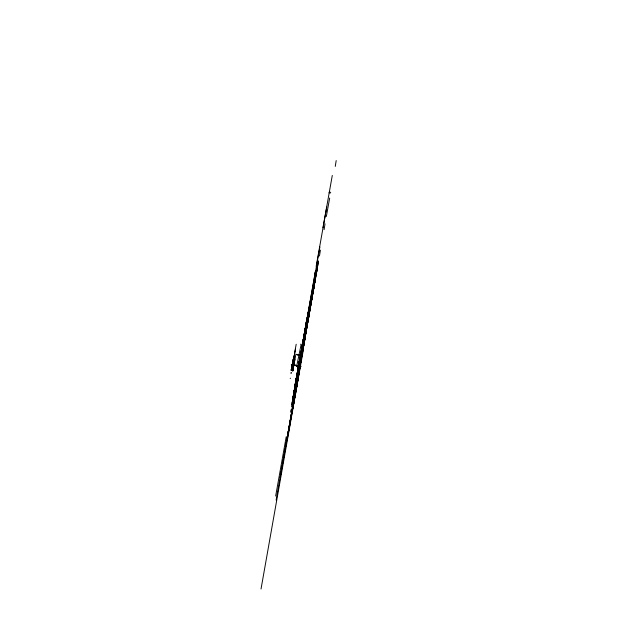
<?xml version="1.0" encoding="UTF-8"?>
<svg xmlns="http://www.w3.org/2000/svg" width="620" height="620" viewBox="0 0 620 620"><rect width="100%" height="100%" fill="white"/><g stroke="black" fill="none" stroke-linecap="round" stroke-linejoin="round"><path stroke-width="0.93" d="M293.454 367.048L293.562 366.474M297.22 382.168L297.298 379.913M298.894 365.118L298.228 368.768L298.468 365.699M295.771 365.544L295.833 365.041M296.166 387.461L296.376 385.632M296.469 384.896L296.639 383.478M300.661 356.252L304.002 337.892L303.288 344.673M295.701 382.865L296.035 380.176M314.805 281.937L315.162 279.752M301.8 351.276L303.893 337.869L299.282 366.141M304.854 333.754L305.807 327.042M301.894 351.284L303.653 341.163M292.81 370.993L293.671 365.203M303.846 339.845L304.219 337.288M304.412 335.97L304.66 334.265M290.594 412.199L290.935 409.867M298.956 365.149L298.243 368.768L307.334 317.3L297.701 371.109M303.374 342.139L303.002 344.588L304.451 337.722L303.141 344.642L304.466 337.644M296.933 375.681L297.833 369.83M297.825 370.326L298.724 364.475M297.925 370.326L298.825 364.475M298.019 371.24L298.871 365.699M303.188 342.472L304.033 336.931M298.274 375.704L299.173 369.853M299.266 370.349L300.165 364.498M297.569 371.985L298.414 366.606M296.414 385.989L297.197 380.982M297.515 378.967L298.119 375.061M298.437 373.046L300.359 364.413M297.98 376.309L303.676 344.906M298.941 372.008L299.778 366.629M304.273 338.257L305.017 333.444M305.335 331.421L305.947 327.523M306.264 325.508L306.637 323.097M301.359 357.972L301.498 357.074M313.209 291.625L314.115 286.432M315.355 279.403L315.495 278.512M329.142 193.022L329.282 192.13M330.522 193.045L330.662 192.154M296.383 386.097L296.414 387.655M300.615 362.281L299.553 368.11M302.707 350.881L303.661 345.053M310.845 304.839L311.783 299.01M313.89 287.61L314.828 281.782M316.433 273.203L317.37 267.375M319.471 255.975L320.408 250.147M324.082 229.671L325.027 223.843M335.265 166.4L336.195 160.572M296.096 380.2L297.174 373.511L296.12 378.804M299.545 361.367L296.484 380.192L303.971 337.28M300.995 359.615L295.507 391.716L299.902 366.521M299.708 368.575L300.196 365.552M308.698 317.324L309.186 314.294M295.926 354.113L293.888 365.18M295.74 365.327L295.19 365.474L297.158 365.754L296.112 365.676M296.174 380.184L299.282 361.042M304.017 337.869L304.025 339.38M306.257 331.127L306.939 326.911M308.125 320.524L308.814 316.308M292.562 365.141L293.996 357.074L291.679 370.287L293.151 362.281M303.909 338.226L304.164 336.683M293.958 392.421L296.585 376.766M295.825 381.703L298.546 366.056M295.329 392.445L297.949 376.79L276.148 500.046M297.282 381.726L300.057 364.986M292.679 399.729L293.121 397.11M293.57 394.367L294.19 391.065M294.608 388.98L298.654 364.824M293.671 394.367L294.113 391.755M294.733 388.322L295.182 385.71M295.546 383.672L298.755 364.824M302.048 347.076L302.49 344.464M303.11 341.031L303.56 338.419M294.05 399.753L294.492 397.133M295.035 394.39L295.554 391.088L294.206 398.738M300.119 364.847L295.942 389.05L296.755 384.663M296.933 383.695L297.375 381.083M292.02 366.963L292.129 366.319M291.229 372.574L291.137 373.217M293.834 364.583L293.865 364.126M297.763 370.109L298.53 365.637M288.649 429.288L285.897 445.4L318.478 260.966M294.934 394.351L304.513 339.876M294.841 386.485L295.167 384.431M298.274 366.978L298.794 364.025M301.615 348.068L301.963 346.022M301.049 354.33L301.669 350.742M297.081 377.867L303.126 344.348M295.794 389.19L296.352 385.989M296.786 383.834L297.337 380.626M296.546 385.733L295.197 393.382M308.93 315.789L314.844 281.635M294.004 357.081L292.547 365.366L295.438 349.215M294.5 388.283L295.918 380.161M291.54 406.945L296.042 380.913M296.469 378.223L297.282 373.573M297.36 372.868L299.243 361.731M296.716 376.867L298.422 367.102M304.273 334.056L306.807 319.246M302.947 341.798L302.211 346.069L305.738 327.376M305.265 328.701L306.908 319.246M315.286 271.955L291.772 404.767M297.67 377.41L299.576 368.249M296.035 387.624L296.841 383.005M299.297 369.202L299.762 366.389M299.879 366.079L302.32 351.982M292.795 407.859L294.57 397.714M294.601 397.498L296.313 387.694M299.111 371.202L300.661 362.32M305.691 334.048L308.256 319.269M293.725 403.225L295.383 393.716M295.438 393.398L297.127 383.695M293.268 359.081L291.199 370.481L293.221 359.267M292.252 366.792L294.237 355.423M294.539 353.563L296.182 344.263M293.058 362.793L294.407 355.136M293.516 367.032L294.856 359.383M297.693 373.101L308.884 309.729M299.755 361.879L304.683 334.397L302.854 344.581M303.172 344.418L299.398 366.094M295.182 392.615L296.678 384.679M288.633 429.288L303.444 345.348M290.362 421.662L299.445 368.792M299.902 366.839L317.432 267.608M292.051 366.746L293.407 359.096M298.398 366.056L299.584 359.368M322.974 227.765L332.289 175.437M292.663 399.404L305.156 328.701M316.169 266.344L326.724 207.072M293.051 397.49L319.897 246.962M275.668 496L286.223 436.736M292.229 402.938L300.312 357.624M300.406 357.112L310.543 300.274M280.178 477.423L314.425 284.704M261.028 589L303.048 351.517M292.214 367.001L292.33 366.366M294.5 353.772L294.608 353.137M294.763 352.121L294.88 351.486M297.98 371.062L308.892 309.582M294.856 388.779L307.295 318.944M297.84 378.247L298.67 373.596M292.315 410.634L299.468 370.884M314.72 275.187L315.495 270.886M305.35 327.833L306.125 323.531M306.241 322.47L307.117 318.176M294.407 389.166L295.074 385.71M295.399 383.811L295.972 380.603M302.986 341.651L303.761 337.35M293.617 394.297L294.392 389.996M294.585 389.004L295.383 384.64M297.507 373.418L305.242 330.212M298.584 369.381L304.304 337.9M326.337 216.481L329.677 198.036M311.31 300.863L318.51 261.307M305.668 334.072L306.451 329.778M306.691 327.856L307.474 323.555M307.683 322.493L308.458 318.2M298.995 371.659L305.079 337.993M288.199 432.551L288.951 428.273M292.454 408.347L291.695 412.618M294.988 394.32L295.763 390.019M292.95 407.278L296.949 385.997M291.997 366.304L291.834 366.931M292.074 365.722L292.144 365.296M291.966 367.389L292.067 366.97M291.005 373.194L291.106 372.767M293.02 363.002L293.136 362.367M290.245 378.58L290.346 378.154M293.407 366.839L293.485 366.412L292.741 370.915M292.857 370.132L292.826 370.752L292.904 370.334M293.128 368.729L293.206 368.303M293.477 367.249L293.593 366.606M298.212 375.867L299.507 368.792M307.962 315.045L308.341 312.992M301.119 353.26L301.498 351.207M298.367 374.805L305.226 337.846M293.57 403.046L295.546 392.786M294.508 397.97L297.073 383.974M292.95 406.914L295.523 392.91M288.812 429.97L290.966 418.244M291.191 417.02L293.764 403.023M287.409 438.356L289.982 424.351M293.756 365.335L292.787 370.52L292.919 369.877M300.382 365.815L295.585 391.615L296.337 387.748M298.36 367.792L299.003 364.444M295.252 392.863L295.368 391.546M304.118 335.226L307.66 316.549M302.072 349.409L302.25 348.533M294.895 385.415L295.942 380.2L296.546 380.254M298.228 368.768L298.848 366.133L298.282 368.776M297.553 371.411L298.646 366.079M303.056 344.635L304.428 337.822M298.925 371.434L299.708 366.071M299.483 370.791L297.894 378.44L298.39 376.115M295.608 391.181L297.143 383.656M301.56 351.873L303.002 344.898M299.538 363.367L300.018 361.042M297.522 378.727L298.638 373.294M295.058 393.01L298.073 379.556L297.019 383.439M294.082 364.963L292.88 365.064M296.996 354.454L299.855 355.361M296.825 354.431L299.111 355.058A10.703 0.504 10 0 0 299.274 355.043L298.011 354.772L298.817 354.896M299.413 355.175L298.801 355.02L300.7 355.407M297.74 365.761A15.585 0.736 10 0 0 297.801 365.761A12.121 0.574 10 0 0 297.894 365.754L298.344 365.722M299.437 355.097L298.445 355.028L299.94 355.353M298.514 354.989L299.274 355.012L298.701 355.012M300.529 355.508L300.088 355.399M300.56 355.446L300.003 355.345M299.762 355.245L300.026 355.268A15.794 0.744 10 0 1 299.716 355.221L299.669 355.252A30.241 1.426 10 0 1 299.406 355.268L298.142 354.935M299.421 355.214L299.243 355.012M299.778 355.361L300.421 355.508M298.398 354.927L299.173 354.997L298.499 354.818M293.082 365.002L291.997 364.831L292.702 364.94M293.531 365.056L300.08 365.947L296.065 365.668M292.927 365.072L294.515 365.087M294.996 365.335L293.717 365.18M295.833 365.56L294.515 365.374L296.259 365.699M296.794 365.746L301.173 344.255L300.692 344.178M296.732 365.777L297.499 365.854L296.833 365.754M298.22 366.071L298.84 366.126M299.499 366.226L297.67 365.978M300.188 366.242L298.259 365.994M300.894 366.25L298.949 366.002M297.871 354.663L297.143 354.501L297.647 354.718M298.313 372.767L298.825 372.837M296.166 365.622L296.957 365.692M296.841 365.482L297.112 365.529A14.26 0.674 10 0 0 297.507 365.591L297.53 365.591M293.586 365.141L294.314 365.25M295.469 365.358L296.577 365.529M295.244 365.451L295.903 365.552M297.445 354.663L297.887 354.826M298.181 354.749L298.483 354.803M295.538 365.521L297.546 365.823L296.724 365.692M297.034 365.754L297.422 365.862M299.654 366.017L300.971 366.257M291.888 364.777L298.057 366.009M292.547 365.002L291.292 364.762L292.136 364.878M293.57 365.134L294.237 365.25M306.187 330.646L305.249 336.474L306.203 330.646M309.233 313.418L308.287 319.246L309.24 313.418M291.26 369.706L291.183 370.132L291.315 369.714"/></g></svg>
